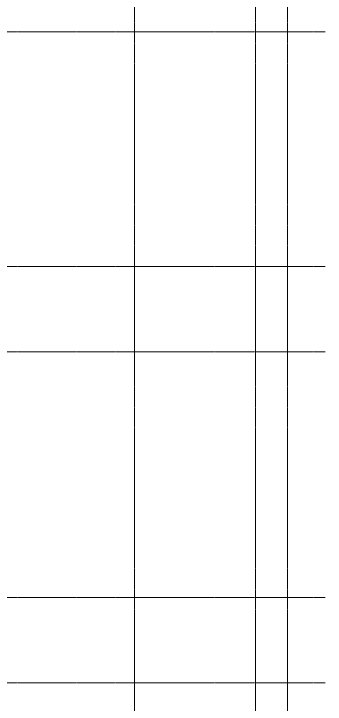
# Model space of a CAD drawing. Header units: millimetres. Extents: x 538266 to 1167394, y 114608 to 637157.
# Drawn here: x 1067241 to 1075989, y 539069 to 558471 of the extents above; entities that cross this region are included whole.
import ezdxf

# ---------------------------------------------------------------- set-up
doc = ezdxf.new("R2010")
doc.units = ezdxf.units.MM
doc.linetypes.add('CENTER2', pattern=[28.575, 19.05, -3.175, 3.175, -3.175])
doc.layers.add('РД_Оси_100', color=7, linetype='Continuous', lineweight=0, true_color=0x525252)

# ---------------------------------------------------------------- blocks, each defined once
blk = doc.blocks.new('СОШ_2200_АР_ОСИ_М100_28.05.24')
at = {"layer": 'РД_Оси_100', "color": 251, "linetype": 'CENTER2', "true_color": 0x636466}
for p, q in [((24200, -6155), (24200, 139938.679)), ((27600, -6155), (27600, 139938.679)), ((29555, 61200), (-5954.958, 61200)), ((29555, 54600), (-5954.958, 54600)), ((29555, 52200), (-5954.958, 52200)), ((29555, 45300), (-5954.958, 45300)), ((29555, 42900), (-5954.958, 42900))]:
    blk.add_line(p, q, dxfattribs=at)
blk.add_lwpolyline([(28500, -6155), (28500, 139938.679)], dxfattribs=at)

msp = doc.modelspace()

# ---------------------------------------------------------------- block references
at = {"layer": 'РД_Оси_100', "lineweight": 25}
msp.add_blockref('СОШ_2200_АР_ОСИ_М100_28.05.24', (1046434, 496769), dxfattribs=at)

doc.saveas('drawing.dxf')
